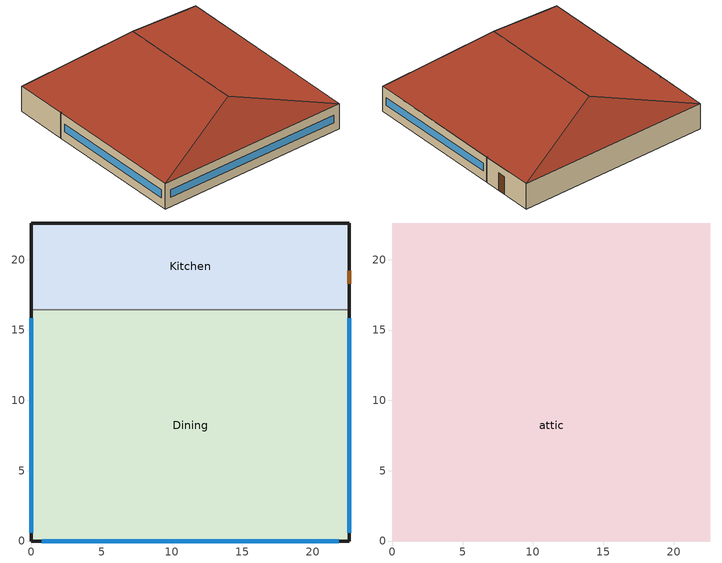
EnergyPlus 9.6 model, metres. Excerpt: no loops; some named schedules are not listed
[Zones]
Dining
 floor ground (ext_slab_6in): 22.61,16.44 22.61,0 0,0 0,16.44 z0
 wall outside (nonres_ext_wall): 0,16.44 0,0 22.61,0 22.61,16.44 z0:3.05
 wall to Kitchen (int_wall): 22.61,16.44 0,16.44 z0:3.05
 window (Window_U_0.43_SHGC_0.26): 22.61,0.6 22.61,15.84 / 0,15.84 0,0.6 z1.07:1.98
 window (Window_U_0.40_SHGC_0.38): 0.75,0 21.86,0 z1.07:1.98
Kitchen
 floor ground (ext_slab_6in): 22.61,22.61 22.61,16.44 0,16.44 0,22.61 z0
 wall outside (nonres_ext_wall): 22.61,16.44 22.61,22.61 0,22.61 0,16.44 z0:3.05
 door (Swinging Door_con): 22.61,18.29 22.61,19.21 z0:2.13
attic
 floor to Dining (nonres_roof_floor): 0,0 0,16.44 22.61,16.44 22.61,0 z3.05
 floor to Kitchen (nonres_roof_floor): 22.61,22.61 22.61,16.44 0,16.44 0,22.61 z3.05
 roof outside (AtticRoofDeck): 0,0,3.05 22.61,0,3.05 11.3,3.77,6.82; 22.61,22.61,3.05 0,22.61,3.05 11.3,18.84,6.82; 0,22.61,3.05 0,0,3.05 11.3,3.77,6.82 11.3,18.84,6.82; 22.61,0,3.05 22.61,22.61,3.05 11.3,18.84,6.82 11.3,3.77,6.82
[Building]
Full Service Restaurant: North Axis {deg}=0; Terrain=City; Loads Convergence Tolerance Value {W}=0.04; Temperature Convergence Tolerance Value {deltaC}=0.2; Solar Distribution=FullInteriorAndExterior; Maximum Number of Warmup Days=25; Minimum Number of Warmup Days=6
[Site:Location]
Denver-Aurora-Buckley.AFB_CO_USA WMO=724695: Latitude {deg}=39.72; Longitude {deg}=-104.75; Time Zone {hr}=-7; Elevation {m}=1726
[SizingPeriod:DesignDay] Day of Month=21; Dry-Bulb Temperature Range Modifier Type=DefaultMultipliers; Humidity Condition Type=Wetbulb; Barometric Pressure {Pa}=82237; Rain Indicator=No; Snow Indicator=No; Daylight Saving Time Indicator=No
Name | Month | Day Type | Maximum Dry-Bulb Temperature {C} | Daily Dry-Bulb Temperature Range {deltaC} | Wetbulb or DewPoint at Maximum Dry-Bulb {C} | Wind Speed {m/s} | Wind Direction {deg} | Solar Model Indicator | Sky Clearness | ASHRAE Clear Sky Optical Depth for Beam Irradiance (taub) | ASHRAE Clear Sky Optical Depth for Diffuse Irradiance (taud)
Denver-Aurora-Buckley.AFB_CO_USA Ann Htg 99.6% Condns DB | 12 | WinterDesignDay | -17.9 | 0 | -17.9 | 2.5 | 180 | ASHRAEClearSky | 0
Denver-Aurora-Buckley.AFB_CO_USA Ann Clg .4% Condns DB=>MWB | 7 | SummerDesignDay | 33.9 | 14.8 | 15 | 3.6 | 30 | ASHRAETau |  | 0.423 | 2.02
[Site:GroundTemperature:BuildingSurface]
20.4, 20.34, 20.37, 20.39, 20.48, 22.82, 23.22, 23.33, 23.36, 21.04, 20.66, 20.49
[Site:WaterMainsTemperature]
Calculation Method=CORRELATION; Annual Average Outdoor Air Temperature {C}=9.95; Maximum Difference In Monthly Average Outdoor Air Temperatures {deltaC}=23.7
[Material:NoMass] Thermal Absorptance=0.9; Solar Absorptance=0.7; Visible Absorptance=0.7
Name | Roughness | Thermal Resistance {m2-K/W}
Opaque Door panel_con | MediumRough | 0.475964
Nonres_Roof_Insulation | MediumSmooth | 8.09878
Nonres_Exterior_Wall_Insulation | MediumSmooth | 2.81843
[Construction]
Swinging Door_con: Opaque Door panel_con
InteriorFurnishings: Std Wood 6inch
AtticRoofDeck: F12 Asphalt shingles, G02 16mm plywood
int_wall: G01 13mm gypsum board, G01 13mm gypsum board
ext_slab_6in: 150mm Normalweight concrete floor
nonres_roof_floor: G01 16mm gypsum board, Nonres_Roof_Insulation
nonres_ext_wall: F07 25mm stucco, G01 16mm gypsum board, Nonres_Exterior_Wall_Insulation, G01 16mm gypsum board
Window_U_0.43_SHGC_0.26: REF B CLEAR HI 6MM, AIR 13MM, CLEAR 6MM
[CONSTRUCTION]
Window_U_0.40_SHGC_0.38: Glass_8652_LayerAvg, Gap_1_W_0_0127, Glass_102_LayerAvg
[Material]
Name | Roughness | Thickness {m} | Conductivity {W/m-K} | Density {kg/m3} | Specific Heat {J/kg-K} | Thermal Absorptance | Solar Absorptance | Visible Absorptance
Std Wood 6inch | MediumSmooth | 0.15 | 0.12 | 540 | 1210 | 0.9 | 0.7 | 0.7
F07 25mm stucco | Smooth | 0.0254 | 0.72 | 1856 | 840 | 0.9 | 0.7 | 0.7
F12 Asphalt shingles | VeryRough | 0.0032 | 0.04 | 1120 | 1260 | 0.9 | 0.7
G01 13mm gypsum board | Smooth | 0.0127 | 0.16 | 800 | 1090 | 0.9 | 0.7 | 0.5
G01 16mm gypsum board | MediumSmooth | 0.0159 | 0.16 | 800 | 1090
G02 16mm plywood | Smooth | 0.0159 | 0.12 | 544 | 1210
150mm Normalweight concrete floor | MediumRough | 0.1524 | 2.31 | 2322 | 832
[WindowMaterial:Glazing] Optical Data Type=SpectralAverage; Infrared Transmittance at Normal Incidence=0; Front Side Infrared Hemispherical Emissivity=0.84
Name | Thickness {m} | Solar Transmittance at Normal Incidence | Front Side Solar Reflectance at Normal Incidence | Back Side Solar Reflectance at Normal Incidence | Visible Transmittance at Normal Incidence | Front Side Visible Reflectance at Normal Incidence | Back Side Visible Reflectance at Normal Incidence | Back Side Infrared Hemispherical Emissivity | Conductivity {W/m-K}
REF B CLEAR HI 6MM | 0.006 | 0.24 | 0.16 | 0.32 | 0.3 | 0.16 | 0.29 | 0.6 | 0.9
CLEAR 6MM | 0.006 | 0.775 | 0.071 | 0.071 | 0.881 | 0.08 | 0.08 | 0.84 | 0.9
Glass_102_LayerAvg | 0.003048 | 0.833848 | 0.0747638 | 0.0748545 | 0.89926 | 0.082563 | 0.082564 | 0.84 | 1
Glass_8652_LayerAvg | 0.003059 | 0.343691 | 0.298987 | 0.462105 | 0.487937 | 0.209449 | 0.306829 | 0.39 | 0.962
[WindowMaterial:Gas] Gas Type=Air; Thickness {m}=0.0127
AIR 13MM; Gap_1_W_0_0127
[Zone] Type=1; Multiplier=1; Floor Area {m2}=autocalculate
Name | Ceiling Height {m} | Volume {m3} | Part of Total Floor Area
Dining | 3.0488 | 1133.39 | Yes
Kitchen | 3.0488 | 425.0187 | Yes
attic | -9999 | 856.2589 | No
[InternalMass] Construction=InteriorFurnishings
Name | Zone or ZoneList | Surface Area {m2}
Dining_InternalMass_1 | Dining | 743.4961
Kitchen_InternalMass_1 | Kitchen | 278.8105
[People] Number of People Schedule=BLDG_OCC_SCH; Fraction Radiant=0.3; Sensible Heat Fraction=AUTOCALCULATE; Activity Level Schedule=ACTIVITY_SCH; Enable ASHRAE 55 Comfort Warnings=No; Mean Radiant Temperature Calculation Type=ZoneAveraged; Work Efficiency Schedule=WORK_EFF_SCH; Clothing Insulation Calculation Method=ClothingInsulationSchedule; Clothing Insulation Schedule=CLOTHING_SCH; Air Velocity Schedule=AIR_VELO_SCH; Thermal Comfort Model 1 Type=FANGER
Name | Zone or ZoneList | Number of People Calculation Method | Zone Floor Area per Person {m2/person} | Number of People
Dining People | Dining | Area/Person | 1.327
Kitchen People | Kitchen | People |  | 7.5279
[Lights] Design Level Calculation Method=Watts/Area; Return Air Fraction=0; Fraction Radiant=0.7; Fraction Visible=0.2; Fraction Replaceable=1; Return Air Fraction Calculated from Plenum Temperature=No
Name | Zone or ZoneList | Schedule | Watts per Zone Floor Area {W/m2}
Dining_Lights | Dining | BLDG_LIGHT_DINING_SCH | 7.64238
Kitchen_Lights | Kitchen | BLDG_LIGHT_KITCHEN_SCH | 11.4097
[ElectricEquipment] Design Level Calculation Method=EquipmentLevel
Name | Zone or ZoneList | Schedule | Design Level {W} | Fraction Latent | Fraction Radiant | Fraction Lost
Dining_MiscElec_Equip | Dining | BLDG_EQUIP_SCH | 24136.7 | 0.25 | 0.3 | 0
Kitchen_MiscElec_Equip | Kitchen | BLDG_EQUIP_SCH | 56318.9 | 0.25 | 0.3 | 0.2
Kitchen_Reach-in-Freezer | Kitchen | Always_on | 457.5 | 0 | 0.25 | 0
Kitchen_Reach-in-Refrigerator | Kitchen | Always_on | 570 | 0 | 0.25 | 0
[GasEquipment]
Kitchen_MiscGas_Equip: Zone or ZoneList=Kitchen; Schedule=Rest_GAS_EQUIP_SCH; Design Level Calculation Method=EquipmentLevel; Design Level {W}=90512.5; Fraction Latent=0.1; Fraction Radiant=0.2; Fraction Lost=0.7
[Daylighting:Controls]
Dining_DaylCtrl: Zone=Dining; Daylighting Method=SplitFlux; Lighting Control Type=Stepped; Minimum Input Power Fraction for Continuous or ContinuousOff Dimming Control=0.3; Minimum Light Output Fraction for Continuous or ContinuousOff Dimming Control=0.2; Number of Stepped Control Steps=3; Probability Lighting will be Reset When Needed in Manual Stepped Control=1; Glare Calculation Daylighting Reference Point=Dining_DaylRefPt1; Glare Calculation Azimuth Angle of View Direction Clockwise from Zone y-Axis {deg}=180; Maximum Allowable Discomfort Glare Index=22; Daylighting Reference Point 1=Dining_DaylRefPt1; Fraction of Zone Controlled by Reference Point 1=0.25; Illuminance Setpoint at Reference Point 1 {lux}=300; Daylighting Reference Point 2=Dining_DaylRefPt2; Fraction of Zone Controlled by Reference Point 2=0.25; Illuminance Setpoint at Reference Point 2 {lux}=300
[ZoneInfiltration:DesignFlowRate] Temperature Term Coefficient=0; Velocity Squared Term Coefficient=0
Name | Zone or ZoneList | Schedule | Design Flow Rate Calculation Method | Flow per Exterior Surface Area {m3/s-m2} | Constant Term Coefficient | Velocity Term Coefficient | Design Flow Rate {m3/s}
Dining_Infiltration | Dining | INFIL_SCH_PNNL | flow/exteriorarea | 0.00056896 | 0 | 0.224
Dining_Door_Infiltration | Dining | VESTIBULE_DOOR_INFIL_SCH | Flow/Zone |  | 1 | 0 | 0.389828
Kitchen_Infiltration | Kitchen | INFIL_SCH_PNNL | flow/exteriorarea | 0.00056896 | 0 | 0.224
attic_Infiltration | attic | ALWAYS_ON | Flow/Zone |  | 1 | 0 | 0.2378
[Exterior:Lights] Control Option=AstronomicalClock
Name | Schedule | Design Level {W}
Exterior_Lights_a | Exterior_lighting_schedule_a | 154.01
Exterior_Lights_b | Exterior_lighting_schedule_b_2016 | 1459.5
[AvailabilityManager:NightCycle] Applicability Schedule=ALWAYS_ON; Fan Schedule=HVACOperationSchd; Control Type=CycleOnAny; Thermostat Tolerance {deltaC}=1; Cycling Run Time Control Type=FixedRunTime; Cycling Run Time {s}=1800
PSZ-AC_1:1 Availability Manager; PSZ-AC_2:2 Availability Manager
[EnergyManagementSystem:Sensor]
Name | Output:Variable or Output:Meter | Output:Variable or Output:Meter Index Key
OAT_F | Site Outdoor Air Drybulb Temperature
OAwb_F | Site Outdoor Air Wetbulb Temperature | *
PSZ1_1_OASch | Schedule Value | MinOA_MotorizedDamper_Sched
PSZ1_1_DAT_Rqd | System Node Setpoint Temperature | PSZ-AC_1:1 Supply Equipment Outlet Node
PSZ2_2_OASch | Schedule Value | MinOA_SDKitch_Sched
PSZ2_2_DAT_Rqd | System Node Setpoint Temperature | PSZ-AC_2:2 Supply Equipment Outlet Node
Dining_Occ_Sensor | People Occupant Count | Dining People
Kitchen_Occ_Sensor | People Occupant Count | Kitchen People
[EnergyManagementSystem:Actuator]
Name | Actuated Component Unique | Actuated Component Type | Actuated Component Control Type
PSZ1_1_Timestep_Econ_Eff | PSZ1_1_Timestep_Econ_Eff_SCH | Schedule:Constant | Schedule Value
PSZ2_2_Timestep_Econ_Eff | PSZ2_2_Timestep_Econ_Eff_SCH | Schedule:Constant | Schedule Value
Dining_Light_Actuator | Dining_lights | Lights | Electricity Rate
Kitchen_Light_Actuator | Kitchen_lights | Lights | Electricity Rate
[EnergyManagementSystem:GlobalVariable]
PSZ1_1_FanPwrExponent; PSZ1_1_Stage1Speed; PSZ1_1_Stage2Speed; PSZ1_1_HeatSpeed; PSZ1_1_VenSpeed; PSZ1_1_Number_of_Stages
PSZ2_2_FanPwrExponent; PSZ2_2_Stage1Speed; PSZ2_2_Stage2Speed; PSZ2_2_HeatSpeed; PSZ2_2_VenSpeed; PSZ2_2_Number_of_Stages
[EnergyManagementSystem:Program]
PSZ1_1_Economizer_CTRL_Prog: SET PSZ1_1_Timestep_Econ_Eff = 0.7; SET PSZ1_1_MaxE = 0.7; SET PSZ1_1_DAT_Rqd = (PSZ1_1_DAT_Rqd*1.8) +32; SET OAT_F = (OAT_F*1.8) +32; SET OAwb_F = (OAwb_F*1.8) +32; IF PSZ1_1_OAFlowMass > (PSZ1_1_OADesignMass * PSZ1_1_OASch); SET PSZ1_1_Econo_Active = 1; ELSE; SET PSZ1_1_Econo_Active = 0; ENDIF; SET PSZ1_1_dT_Needed = 75 - PSZ1_1_DAT_Rqd; SET PSZ1_1_Cool_Des_dT = ((98*0.15) + (75*(1-0.15))) - 55; SET PSZ1_1_Cool_Load = PSZ1_1_dT_Needed/ PSZ1_1_Cool_Des_dT; IF PSZ1_1_Cool_Load > 1; SET PSZ1_1_Cool_Load = 1; ELSEIF PSZ1_1_Cool_Load < 0; SET PSZ1_1_Cool_Load = 0; ENDIF; IF PSZ1_1_Econo_Active == 1; SET PSZ1_1_Stage = PSZ1_1_Number_of_Stages; IF PSZ1_1_Stage == 2; IF PSZ1_1_Cool_Load < 0.6; SET PSZ1_1_Timestep_Econ_Eff = PSZ1_1_MaxE; ELSE; SET PSZ1_1_ECO_Eff = 0-2.18919863612305; SET PSZ1_1_ECO_Eff = PSZ1_1_ECO_Eff + (0-0.674461284910428 * PSZ1_1_Cool_Load); SET PSZ1_1_ECO_Eff = PSZ1_1_ECO_Eff + (0.000459106275872404 * (OAT_F^2)); SET PSZ1_1_ECO_Eff = PSZ1_1_ECO_Eff + (0-0.00000484778537945252 * (OAT_F^3)); SET PSZ1_1_ECO_Eff = PSZ1_1_ECO_Eff + (0.182915713033586 * OAwb_F); SET PSZ1_1_ECO_Eff = PSZ1_1_ECO_Eff + (0-0.00382838660261133 * (OAwb_F^2)); SET PSZ1_1_ECO_Eff = PSZ1_1_ECO_Eff + (0.0000255567460240583 * (OAwb_F^3)); SET PSZ1_1_Timestep_Econ_Eff = PSZ1_1_ECO_Eff; ENDIF; ELSE; SET PSZ1_1_ECO_Eff = 2.36337942464462; SET PSZ1_1_ECO_Eff = PSZ1_1_ECO_Eff + (0-0.409939515512619 * PSZ1_1_Cool_Load); SET PSZ1_1_ECO_Eff = PSZ1_1_ECO_Eff + (0-0.0565205596792225 * OAwb_F); SET PSZ1_1_ECO_Eff = PSZ1_1_ECO_Eff + (0-0.0000632612294169389 * (OAT_F^2)); SET PSZ1_1_Timestep_Econ_Eff = PSZ1_1_ECO_Eff + (0.000571724868775081 * (OAwb_F^2)); ENDIF; IF PSZ1_1_Timestep_Econ_Eff > PSZ1_1_MaxE; SET PSZ1_1_Timestep_Econ_Eff = PSZ1_1_MaxE; ELSEIF PSZ1_1_Timestep_Econ_Eff < (PSZ1_1_OADesignMass * PSZ1_1_OASch); SET PSZ1_1_Timestep_Econ_Eff = (PSZ1_1_OADesignMass * PSZ1_1_OASch); ENDIF; ENDIF
PSZ1_1_Set_Fan_Par: IF PSZ1_1_Number_of_Stages == 1; Return; ENDIF; SET PSZ1_1_FanPwrExponent = 2.2; SET PSZ1_1_OAFrac = PSZ1_1_OAFlowMass/PSZ1_1_DesignFlowMass; IF  PSZ1_1_OAFrac < 0.66; SET PSZ1_1_VenSpeed = 0.66; SET PSZ1_1_Stage1Speed = 0.66; ELSE; SET PSZ1_1_VenSpeed = PSZ1_1_OAFrac; SET PSZ1_1_Stage1Speed = PSZ1_1_OAFrac; ENDIF; SET PSZ1_1_Stage2Speed = 1.0; SET PSZ1_1_HeatSpeed = 1.0
PSZ1_1_Fan_Control: IF PSZ1_1_Number_of_Stages == 1; Return; ENDIF; IF PSZ1_1_HeatingRTF > 0; SET PSZ1_1_Heating = PSZ1_1_HeatingRTF; SET PSZ1_1_Ven = 1 - PSZ1_1_HeatingRTF; SET PSZ1_1_Eco = 0; SET PSZ1_1_Stage1 = 0; SET PSZ1_1_Stage2 = 0; ELSE; SET PSZ1_1_Heating = 0; SET PSZ1_1_EcoSpeed = PSZ1_1_VenSpeed; IF PSZ1_1_SpeedRatio == 0; IF PSZ1_1_RTF > 0; SET PSZ1_1_Stage1 = PSZ1_1_RTF; SET PSZ1_1_Stage2 = 0; SET PSZ1_1_Ven = 1-PSZ1_1_RTF; SET PSZ1_1_Eco = 0; IF PSZ1_1_OAFlowMass > (PSZ1_1_OADesignMass * PSZ1_1_OASch); SET PSZ1_1_Stage1Speed = 1.0; ENDIF; ELSE; SET PSZ1_1_Stage1 = 0; SET PSZ1_1_Stage2 = 0; IF PSZ1_1_OAFlowMass > (PSZ1_1_OADesignMass * PSZ1_1_OASch); SET PSZ1_1_Eco = 1.0; SET PSZ1_1_Ven = 0; SET PSZ1_1_Exp_DAT = PSZ1_1_DAT_Rqd - (1-PSZ1_1_VenSpeed) * DINING_Temp; SET PSZ1_1_Exp_DAT = PSZ1_1_Exp_DAT/PSZ1_1_VenSpeed; IF OAT_F > PSZ1_1_Exp_DAT; SET PSZ1_1_EcoSpeed = PSZ1_1_Stage2Speed; ENDIF; ELSE; SET PSZ1_1_Eco = 0; SET PSZ1_1_Ven = 1.0; ENDIF; ENDIF; ELSE; SET PSZ1_1_Stage1 = 1- PSZ1_1_SpeedRatio; SET PSZ1_1_Stage2 = PSZ1_1_SpeedRatio; SET PSZ1_1_Ven = 0; SET PSZ1_1_Eco = 0; IF PSZ1_1_OAFlowMass > (PSZ1_1_OADesignMass * PSZ1_1_OASch); SET PSZ1_1_Stage1Speed = 1.0; ENDIF; ENDIF; ENDIF; SET PSZ1_1_FPR = PSZ1_1_Ven * (PSZ1_1_VenSpeed ^ PSZ1_1_FanPwrExponent); SET PSZ1_1_FPR = PSZ1_1_FPR + PSZ1_1_Eco * (PSZ1_1_EcoSpeed ^ PSZ1_1_FanPwrExponent); SET PSZ1_1_FPR_1 = PSZ1_1_Stage1 * (PSZ1_1_Stage1Speed ^ PSZ1_1_FanPwrExponent); SET PSZ1_1_FPR = PSZ1_1_FPR + PSZ1_1_FPR_1; SET PSZ1_1_FPR_2 = PSZ1_1_Stage2 * (PSZ1_1_Stage2Speed ^ PSZ1_1_FanPwrExponent); SET PSZ1_1_FPR = PSZ1_1_FPR + PSZ1_1_FPR_2; SET PSZ1_1_FPR_3 = PSZ1_1_Heating * (PSZ1_1_HeatSpeed ^ PSZ1_1_FanPwrExponent); SET PSZ1_1_FanPwrRatio = PSZ1_1_FPR +  PSZ1_1_FPR_3; SET PSZ1_1_Fan_Pressure = PSZ1_1_Fan_DesignPressure * PSZ1_1_FanPwrRatio
PSZ1_1_Set_Number_of_Stages: SET PSZ1_1_Number_of_Stages =  2
PSZ2_2_Economizer_CTRL_Prog: SET PSZ2_2_Timestep_Econ_Eff = 0.7; SET PSZ2_2_MaxE = 0.7; SET PSZ2_2_DAT_Rqd = (PSZ2_2_DAT_Rqd*1.8) +32; SET OAT_F = (OAT_F*1.8) +32; SET OAwb_F = (OAwb_F*1.8) +32; IF PSZ2_2_OAFlowMass > (PSZ2_2_OADesignMass * PSZ2_2_OASch); SET PSZ2_2_Econo_Active = 1; ELSE; SET PSZ2_2_Econo_Active = 0; ENDIF; SET PSZ2_2_dT_Needed = 75 - PSZ2_2_DAT_Rqd; SET PSZ2_2_Cool_Des_dT = ((98*0.15) + (75*(1-0.15))) - 55; SET PSZ2_2_Cool_Load = PSZ2_2_dT_Needed/ PSZ2_2_Cool_Des_dT; IF PSZ2_2_Cool_Load > 1; SET PSZ2_2_Cool_Load = 1; ELSEIF PSZ2_2_Cool_Load < 0; SET PSZ2_2_Cool_Load = 0; ENDIF; IF PSZ2_2_Econo_Active == 1; SET PSZ2_2_Stage = PSZ2_2_Number_of_Stages; IF PSZ2_2_Stage == 2; IF PSZ2_2_Cool_Load < 0.6; SET PSZ2_2_Timestep_Econ_Eff = PSZ2_2_MaxE; ELSE; SET PSZ2_2_ECO_Eff = 0-2.18919863612305; SET PSZ2_2_ECO_Eff = PSZ2_2_ECO_Eff + (0-0.674461284910428 * PSZ2_2_Cool_Load); SET PSZ2_2_ECO_Eff = PSZ2_2_ECO_Eff + (0.000459106275872404 * (OAT_F^2)); SET PSZ2_2_ECO_Eff = PSZ2_2_ECO_Eff + (0-0.00000484778537945252 * (OAT_F^3)); SET PSZ2_2_ECO_Eff = PSZ2_2_ECO_Eff + (0.182915713033586 * OAwb_F); SET PSZ2_2_ECO_Eff = PSZ2_2_ECO_Eff + (0-0.00382838660261133 * (OAwb_F^2)); SET PSZ2_2_ECO_Eff = PSZ2_2_ECO_Eff + (0.0000255567460240583 * (OAwb_F^3)); SET PSZ2_2_Timestep_Econ_Eff = PSZ2_2_ECO_Eff; ENDIF; ELSE; SET PSZ2_2_ECO_Eff = 2.36337942464462; SET PSZ2_2_ECO_Eff = PSZ2_2_ECO_Eff + (0-0.409939515512619 * PSZ2_2_Cool_Load); SET PSZ2_2_ECO_Eff = PSZ2_2_ECO_Eff + (0-0.0565205596792225 * OAwb_F); SET PSZ2_2_ECO_Eff = PSZ2_2_ECO_Eff + (0-0.0000632612294169389 * (OAT_F^2)); SET PSZ2_2_Timestep_Econ_Eff = PSZ2_2_ECO_Eff + (0.000571724868775081 * (OAwb_F^2)); ENDIF; IF PSZ2_2_Timestep_Econ_Eff > PSZ2_2_MaxE; SET PSZ2_2_Timestep_Econ_Eff = PSZ2_2_MaxE; ELSEIF PSZ2_2_Timestep_Econ_Eff < (PSZ2_2_OADesignMass * PSZ2_2_OASch); SET PSZ2_2_Timestep_Econ_Eff = (PSZ2_2_OADesignMass * PSZ2_2_OASch); ENDIF; ENDIF
PSZ2_2_Set_Fan_Par: IF PSZ2_2_Number_of_Stages == 1; Return; ENDIF; SET PSZ2_2_FanPwrExponent = 2.2; SET PSZ2_2_OAFrac = PSZ2_2_OAFlowMass/PSZ2_2_DesignFlowMass; IF  PSZ2_2_OAFrac < 0.66; SET PSZ2_2_VenSpeed = 0.66; SET PSZ2_2_Stage1Speed = 0.66; ELSE; SET PSZ2_2_VenSpeed = PSZ2_2_OAFrac; SET PSZ2_2_Stage1Speed = PSZ2_2_OAFrac; ENDIF; SET PSZ2_2_Stage2Speed = 1.0; SET PSZ2_2_HeatSpeed = 1.0
PSZ2_2_Fan_Control: IF PSZ2_2_Number_of_Stages == 1; Return; ENDIF; IF PSZ2_2_HeatingRTF > 0; SET PSZ2_2_Heating = PSZ2_2_HeatingRTF; SET PSZ2_2_Ven = 1 - PSZ2_2_HeatingRTF; SET PSZ2_2_Eco = 0; SET PSZ2_2_Stage1 = 0; SET PSZ2_2_Stage2 = 0; ELSE; SET PSZ2_2_Heating = 0; SET PSZ2_2_EcoSpeed = PSZ2_2_VenSpeed; IF PSZ2_2_SpeedRatio == 0; IF PSZ2_2_RTF > 0; SET PSZ2_2_Stage1 = PSZ2_2_RTF; SET PSZ2_2_Stage2 = 0; SET PSZ2_2_Ven = 1-PSZ2_2_RTF; SET PSZ2_2_Eco = 0; IF PSZ2_2_OAFlowMass > (PSZ2_2_OADesignMass * PSZ2_2_OASch); SET PSZ2_2_Stage1Speed = 1.0; ENDIF; ELSE; SET PSZ2_2_Stage1 = 0; SET PSZ2_2_Stage2 = 0; IF PSZ2_2_OAFlowMass > (PSZ2_2_OADesignMass * PSZ2_2_OASch); SET PSZ2_2_Eco = 1.0; SET PSZ2_2_Ven = 0; SET PSZ2_2_Exp_DAT = PSZ2_2_DAT_Rqd - (1-PSZ2_2_VenSpeed) * KITCHEN_Temp; SET PSZ2_2_Exp_DAT = PSZ2_2_Exp_DAT/PSZ2_2_VenSpeed; IF OAT_F > PSZ2_2_Exp_DAT; SET PSZ2_2_EcoSpeed = PSZ2_2_Stage2Speed; ENDIF; ELSE; SET PSZ2_2_Eco = 0; SET PSZ2_2_Ven = 1.0; ENDIF; ENDIF; ELSE; SET PSZ2_2_Stage1 = 1- PSZ2_2_SpeedRatio; SET PSZ2_2_Stage2 = PSZ2_2_SpeedRatio; SET PSZ2_2_Ven = 0; SET PSZ2_2_Eco = 0; IF PSZ2_2_OAFlowMass > (PSZ2_2_OADesignMass * PSZ2_2_OASch); SET PSZ2_2_Stage1Speed = 1.0; ENDIF; ENDIF; ENDIF; SET PSZ2_2_FPR = PSZ2_2_Ven * (PSZ2_2_VenSpeed ^ PSZ2_2_FanPwrExponent); SET PSZ2_2_FPR = PSZ2_2_FPR + PSZ2_2_Eco * (PSZ2_2_EcoSpeed ^ PSZ2_2_FanPwrExponent); SET PSZ2_2_FPR_1 = PSZ2_2_Stage1 * (PSZ2_2_Stage1Speed ^ PSZ2_2_FanPwrExponent); SET PSZ2_2_FPR = PSZ2_2_FPR + PSZ2_2_FPR_1; SET PSZ2_2_FPR_2 = PSZ2_2_Stage2 * (PSZ2_2_Stage2Speed ^ PSZ2_2_FanPwrExponent); SET PSZ2_2_FPR = PSZ2_2_FPR + PSZ2_2_FPR_2; SET PSZ2_2_FPR_3 = PSZ2_2_Heating * (PSZ2_2_HeatSpeed ^ PSZ2_2_FanPwrExponent); SET PSZ2_2_FanPwrRatio = PSZ2_2_FPR +  PSZ2_2_FPR_3; SET PSZ2_2_Fan_Pressure = PSZ2_2_Fan_DesignPressure * PSZ2_2_FanPwrRatio
PSZ2_2_Set_Number_of_Stages: SET PSZ2_2_Number_of_Stages =  2
SET_Dining_Light_EMS_Program: SET Dining_LSr_IP=0.093*Dining_LSr/Dining_Area; IF (Dining_Occ_Sensor <= 0) && (Dining_LSr_IP >= 0.02); SET Dining_Light_Actuator = 0.02*Dining_Area/0.09290304; ELSE; SET Dining_Light_Actuator = NULL; ENDIF
SET_Kitchen_Light_EMS_Program: SET Kitchen_LSr_IP=0.093*Kitchen_LSr/Kitchen_Area; IF (Kitchen_Occ_Sensor <= 0) && (Kitchen_LSr_IP >= 0.02); SET Kitchen_Light_Actuator = 0.02*Kitchen_Area/0.09290304; ELSE; SET Kitchen_Light_Actuator = NULL; ENDIF
[EnergyManagementSystem:ProgramCallingManager]
PSZ1_1_Set_Number_of_Stages_CallingManager: BeginNewEnvironment; PSZ1_1_Set_Number_of_Stages
PSZ1_1_ECO_Manager: InsideHVACSystemIterationLoop; PSZ1_1_Economizer_CTRL_Prog
